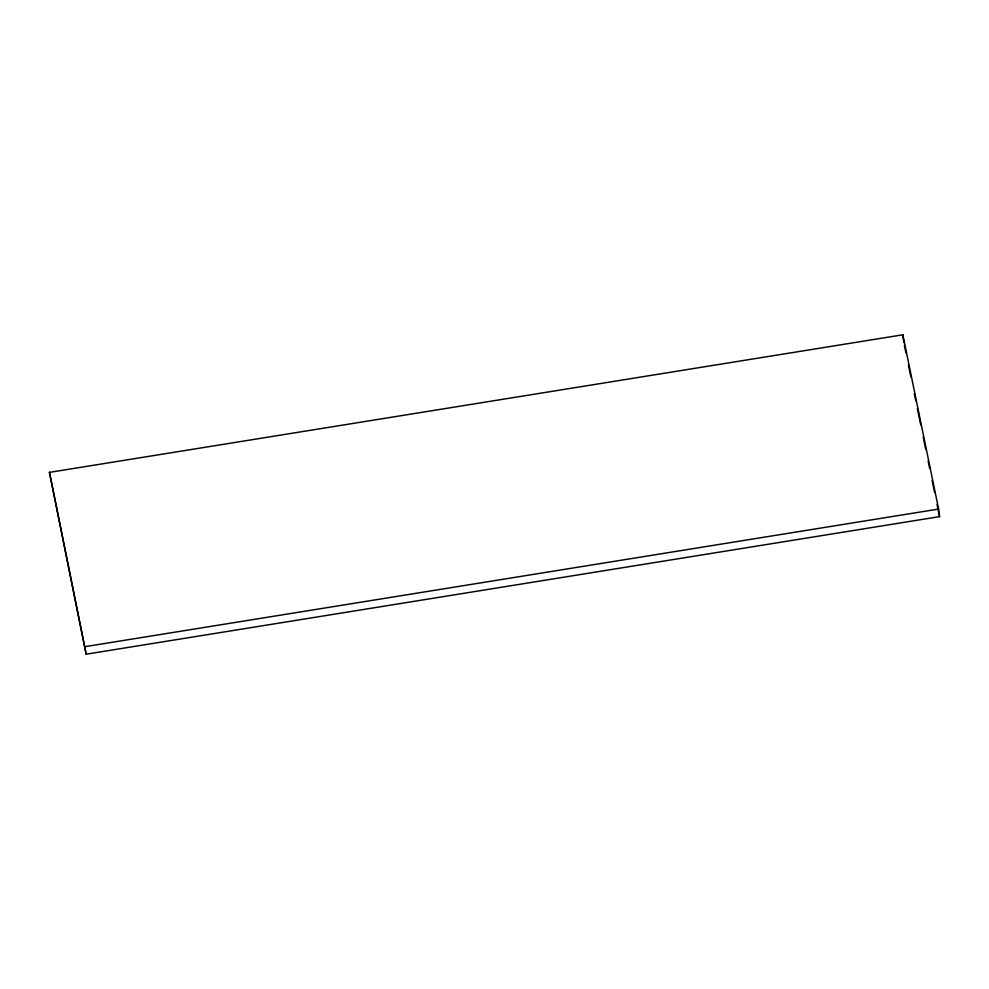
<?xml version="1.0" encoding="UTF-8"?>
<svg xmlns="http://www.w3.org/2000/svg" width="989" height="989" viewBox="0 0 989 989"><rect width="100%" height="100%" fill="white"/><g stroke="black" fill="none" stroke-linecap="round" stroke-linejoin="round"><path stroke-width="1.48" d="M49.45 472.371L902.833 334.801L938.598 509.063L939.55 516.629L86.167 654.199L49.45 472.371L86.167 654.199M85.215 646.633L938.598 509.063M904.391 345.371L905.936 352.888M908.409 364.904L910.869 376.92M914.269 393.449L915.802 400.953M917.347 408.469L920.734 424.986M923.207 437.002L925.679 449.031M928.139 461.047L929.685 468.551M932.145 480.567L934.617 492.584M937.078 504.613L939.55 516.629M902.833 334.801L903.785 342.367"/></g></svg>
